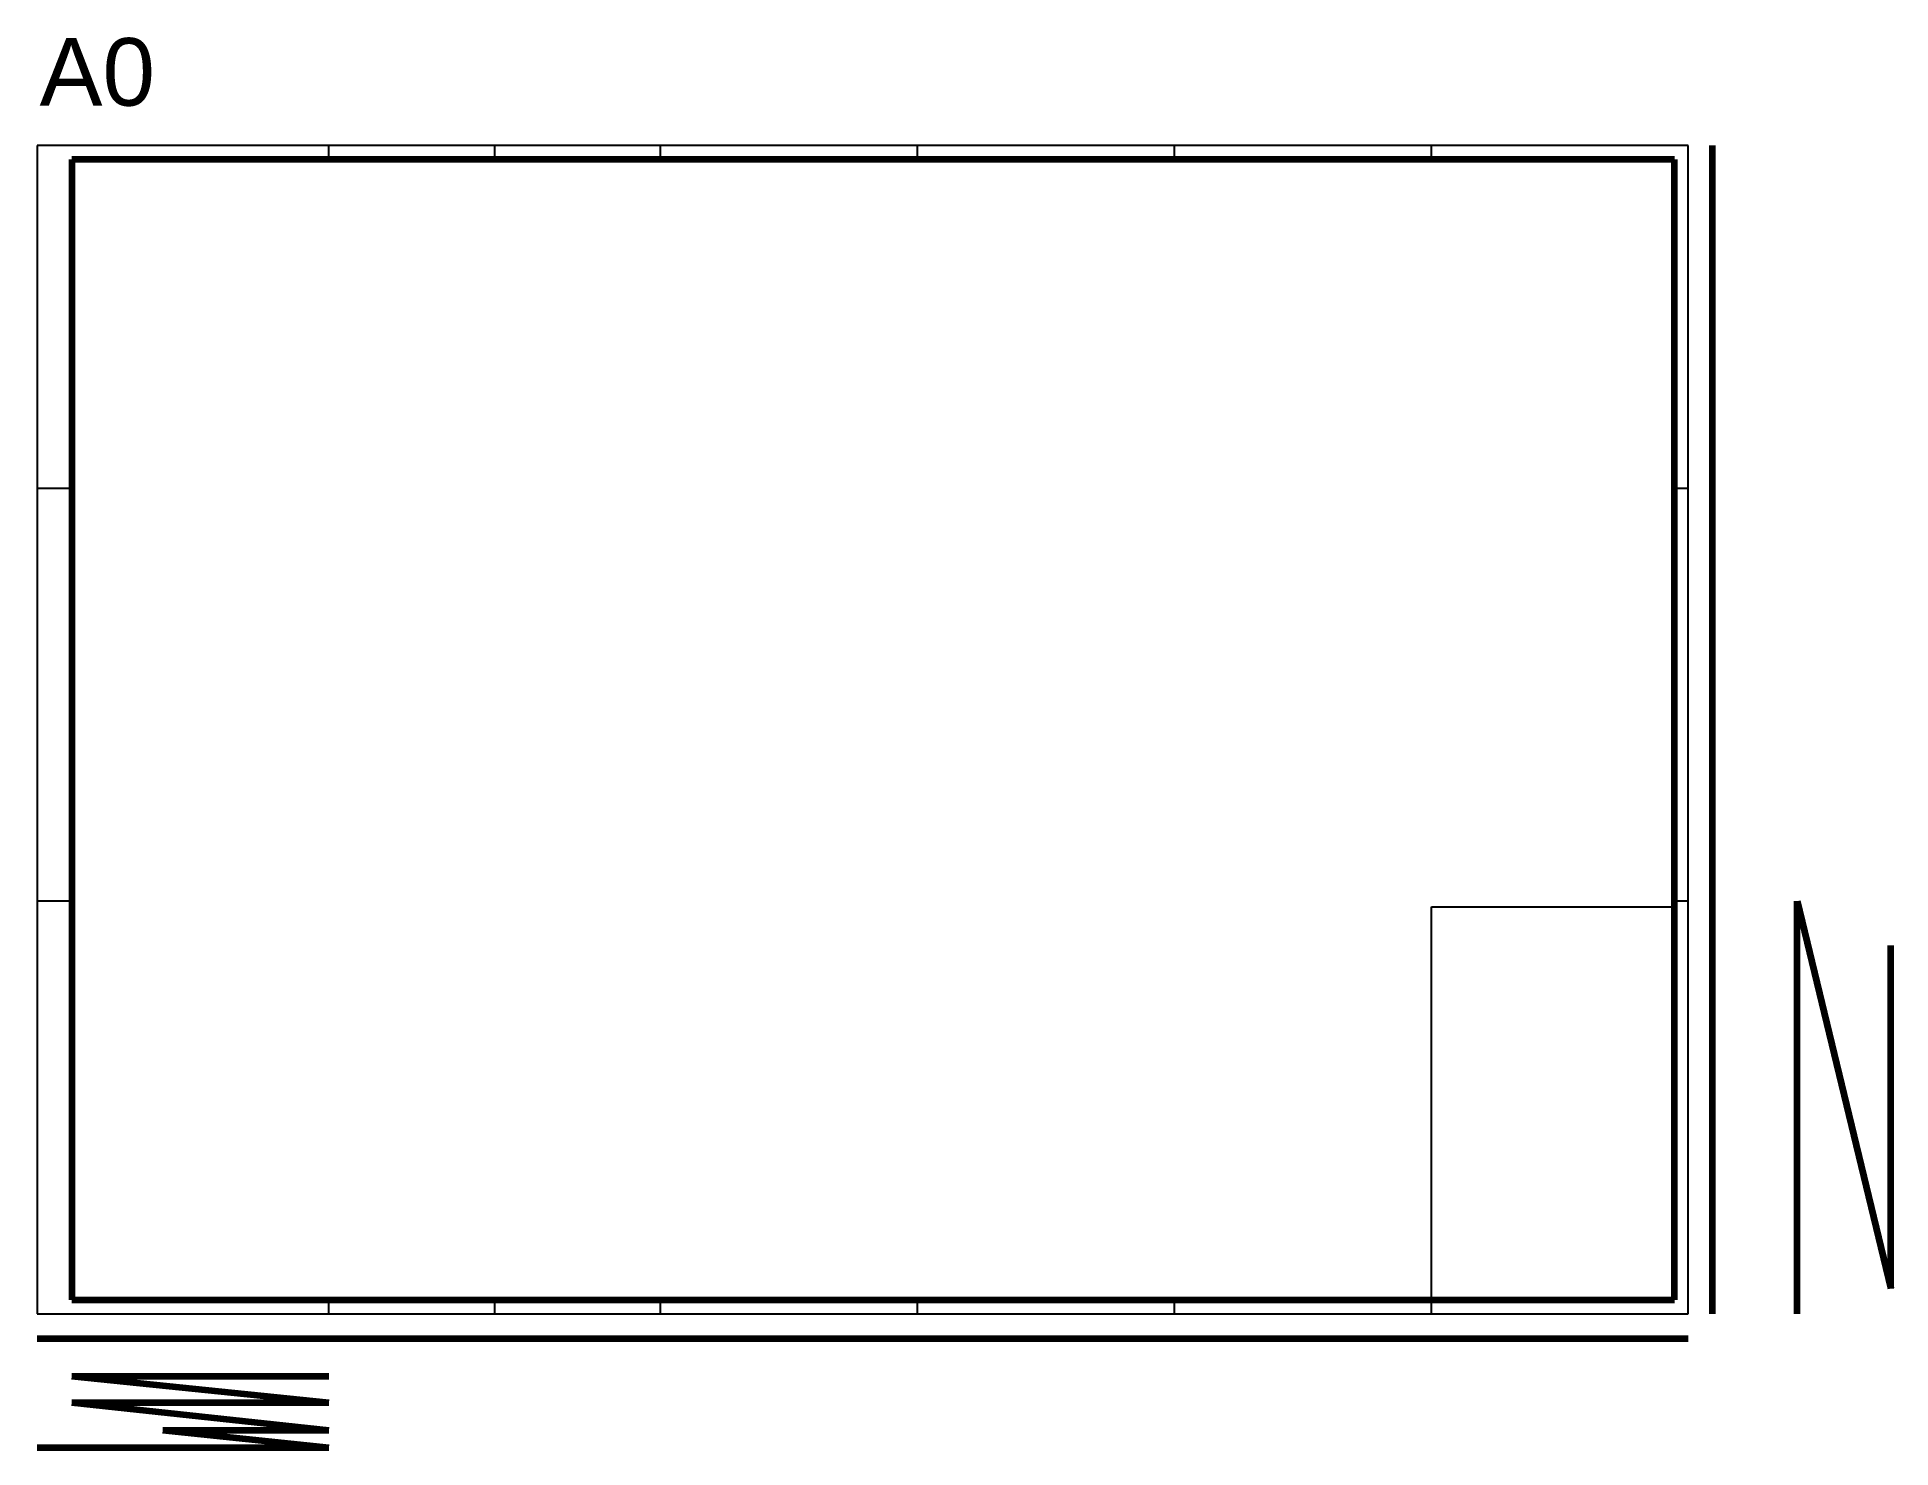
# Paper-space layout 'Folha A0' of a CAD drawing. Header units: millimetres. Extents: x 0 to 1335, y -97 to 919.
import ezdxf

# ---------------------------------------------------------------- set-up
doc = ezdxf.new("R2010")
doc.units = ezdxf.units.MM
doc.header["$LTSCALE"] = 0.5
doc.layers.add('Carimbo', color=250, linetype='Continuous')
doc.layers.add('Folha', color=7, linetype='Continuous')
doc.layers.add('Margem da folha A0', color=7, linetype='Continuous', lineweight=140)
doc.styles.get("Standard").update_dxf_attribs({"font": 'arial.ttf'})

psp = doc.layouts.new('Folha A0')

# ---------------------------------------------------------------- linework, layer by layer
at = {"layer": 'Carimbo'}
for p, q in [((1004, 10), (1004, 293)), ((1004, 293), (1179, 293))]:
    psp.add_line(p, q, dxfattribs=at)
at = {"layer": 'Folha'}
for p, q in [((1189, 841), (0, 841)), ((0, 841), (0, 0)), ((210, 831), (210, 841)), ((329.5, 831), (329.5, 841)), ((449, 831), (449, 841)), ((634, 831), (634, 841)), ((819, 831), (819, 841)), ((1004, 831), (1004, 841)), ((1189, 0), (1189, 841)), ((25, 594), (0, 594)), ((1189, 594), (1179, 594)), ((25, 297), (0, 297)), ((1189, 297), (1179, 297)), ((0, 0), (1189, 0)), ((210, 0), (210, 10)), ((329.5, 0), (329.5, 10)), ((449, 0), (449, 10)), ((634, 0), (634, 10)), ((819, 0), (819, 10)), ((1004, 0), (1004, 10))]:
    psp.add_line(p, q, dxfattribs=at)
at = {"layer": 'Folha', "color": 9, "lineweight": 100, "true_color": 0xafd9aa}
for p, q in [((1206.4, 594), (1206.4, 841)), ((1334.9, 18.2), (1334.9, 265.2))]:
    psp.add_line(p, q, dxfattribs=at)
at = {"layer": 'Folha', "color": 30, "lineweight": 100, "true_color": 0xf8991e}
for p, q in [((1206.4, 297), (1206.4, 594)), ((1267.4, 297), (1334.9, 18.2))]:
    psp.add_line(p, q, dxfattribs=at)
at = {"layer": 'Folha', "color": 5, "lineweight": 100}
for p, q in [((1206.4, 0), (1206.4, 297)), ((1267.4, 0), (1267.4, 297))]:
    psp.add_line(p, q, dxfattribs=at)
at = {"layer": 'Folha', "color": 1, "lineweight": 100}
for p, q in [((0, -17.8), (210, -17.8)), ((210, -96.6), (0, -96.6))]:
    psp.add_line(p, q, dxfattribs=at)
at = {"layer": 'Folha', "color": 2, "lineweight": 100}
for p, q in [((210, -17.8), (329.5, -17.8)), ((210, -96.6), (90.5, -84))]:
    psp.add_line(p, q, dxfattribs=at)
at = {"layer": 'Folha', "color": 114, "lineweight": 100, "true_color": 0x139b48}
for p, q in [((329.5, -17.8), (449, -17.8)), ((210, -84), (90.5, -84))]:
    psp.add_line(p, q, dxfattribs=at)
at = {"layer": 'Folha', "color": 244, "lineweight": 100, "true_color": 0x991b1e}
for p, q in [((449, -17.8), (634, -17.8)), ((210, -84), (25, -64.2))]:
    psp.add_line(p, q, dxfattribs=at)
at = {"layer": 'Folha', "color": 31, "lineweight": 100, "true_color": 0xfecc66}
for p, q in [((634, -17.8), (819, -17.8)), ((210, -64.2), (25, -64.2))]:
    psp.add_line(p, q, dxfattribs=at)
at = {"layer": 'Folha', "color": 253, "lineweight": 100, "true_color": 0x9898cc}
for p, q in [((819, -17.8), (1004, -17.8)), ((210, -64.2), (25, -45.2))]:
    psp.add_line(p, q, dxfattribs=at)
at = {"layer": 'Folha', "color": 6, "lineweight": 100}
for p, q in [((1004, -17.8), (1189, -17.8)), ((210, -45.2), (25, -45.2))]:
    psp.add_line(p, q, dxfattribs=at)
at = {"layer": 'Margem da folha A0'}
for p, q in [((25, 831), (25, 10)), ((1179, 831), (25, 831)), ((1179, 10), (1179, 831)), ((25, 10), (1179, 10))]:
    psp.add_line(p, q, dxfattribs=at)

# ---------------------------------------------------------------- texts
psp.add_text('A0', height=48.64).set_placement((1.8, 869.7))

doc.saveas('drawing.dxf')
